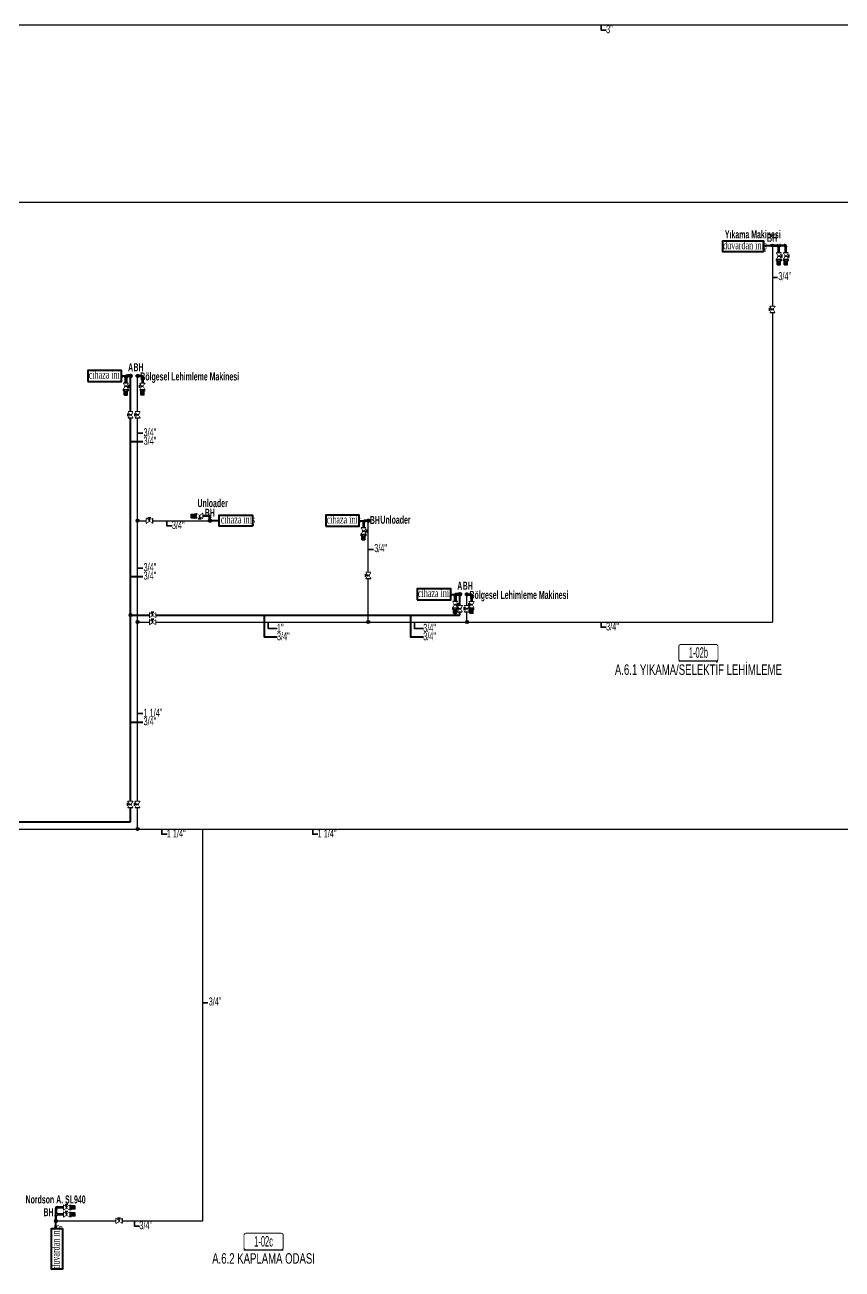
# Model space of a CAD drawing. Header units: centimetres. Extents: x 392964 to 515689, y 49661 to 58661.
# Drawn here: x 456592 to 458328, y 52349 to 54993 of the extents above; entities that cross this region are included whole.
import ezdxf
from ezdxf.enums import TextEntityAlignment as Align

# ---------------------------------------------------------------- set-up
doc = ezdxf.new("R2010")
doc.units = ezdxf.units.CM
doc.linetypes.add('MEDSISTEMBH_LINE', pattern=[1.5, 1.3, 0, -0.2])
for name, color, linetype in [('-M-MAHAL-DEBILER', 7, 'Continuous'), ('-M-MAHAL-ETIKET-NOT', 7, 'Continuous'), ('-M-MAHAL-ETIKET-NOTM', 7, 'Continuous'), ('-M-MAHAL-ETK-', 7, 'Continuous'), ('-M-MAHAL-HAVA-DEGISIM', 7, 'Continuous'), ('-M-MAHAL-NO', 7, 'Continuous'), ('-M-MAHAL-NOM', 7, 'Continuous'), ('RAKOR02', 132, 'Continuous'), ('vana-kuresel02', 2, 'Continuous')]:
    doc.layers.add(name, color=color, linetype=linetype)
for name, color, linetype, lineweight in [('0-KRCN-BAS HAVA', 101, 'BASINÇ HAVA', 35), ('0-KRCN-IST-KÜRESEL VANA', 4, 'Continuous', 25), ('0-KRCN-SHT-KÜRESEL VANA', 4, 'Continuous', 25), ('0-MEK-MED-AZOT', 217, '0-A_LINE', 40), ('_MDS_0', 7, 'Continuous', 30), ('_MDS_BORU_22.00X1.00_BASINÇLI HAVA', 5, 'Continuous', 30), ('_MDS_DOWN-22.00X1.00', 5, 'Continuous', 30), ('_MDS_TEE', 7, 'Continuous', 30), ('MED.GAZ YAZI', 2, '0-A_LINE', 40)]:
    doc.layers.add(name, color=color, linetype=linetype, lineweight=lineweight)
doc.styles.add('-M-ISSO-TEXT-TTF', font='ARIALN.TTF')
doc.styles.add('-M-MHLETK-NOT', font='romans.shx', dxfattribs={"width": 0.7})
doc.styles.add('-M-MHLETK-TEXT', font='ARIALN.TTF', dxfattribs={"width": 0.7})
doc.styles.add('BAYBURT XREF$0$TIMES', font='times.ttf')
doc.styles.add('BORU', font='tahoma.ttf', dxfattribs={"width": 0.5})
doc.styles.add('ON', font='ARIALN.TTF', dxfattribs={"width": 0.8, "height": 6})
doc.styles.add('OYAK', font='arialbd.ttf')
doc.styles.get("Standard").update_dxf_attribs({"font": 'arial.ttf'})
doc.linetypes.add('0-A_LINE', pattern='A,100,-1.5,["A",BORU,S=9,R=0,X=0,Y=-4.5],-9,6', length=116.5)
doc.linetypes.add('BASINÇ HAVA', pattern='A,0.5,-0.2,["BH",Standard,S=0.1,R=0,X=-0.1,Y=-0.05],-0.2', length=0.9)

# ---------------------------------------------------------------- blocks, each defined once
blk = doc.blocks.new('M-MHLETK-YNG')
at = {"layer": '-M-MAHAL-ETK-', "color": 0}
for p, q in [((-2.08, 0), (2.08, 0)), ((-1.16, 0), (-1.16, 0))]:
    blk.add_line(p, q, dxfattribs=at)
blk.add_lwpolyline([(-1.88, 1.74, 0.1, 0.1, 0), (1.88, 1.74, 0.1, 0.1, -0.414214), (2.08, 1.54, 0.1, 0.1, 0), (2.08, 0.2, 0.1, 0.1, -0.414214), (1.88, 0, 0.1, 0.1, 0), (-1.88, 0, 0.1, 0.1, -0.414214), (-2.08, 0.2, 0.1, 0.1, 0), (-2.08, 1.54, 0.1, 0.1, -0.414214)], format="xyseb", close=True, dxfattribs=at)
at = {"layer": '-M-MAHAL-DEBILER', "color": 4, "style": '-M-MHLETK-NOT', "width": 0.5, "flags": 8}
blk.add_attdef('DEBIS', text='', height=0.4, dxfattribs=at).set_placement((-2.17, 2.15), align=Align.MIDDLE_CENTER)
at = {"layer": '-M-MAHAL-DEBILER', "color": 191, "style": '-M-MHLETK-NOT', "width": 0.5, "flags": 8}
blk.add_attdef('DEBIR', text='', height=0.4, dxfattribs=at).set_placement((-1.61, 2.15), align=Align.MIDDLE_CENTER)
at = {"layer": '-M-MAHAL-DEBILER', "color": 31, "style": '-M-MHLETK-NOT', "width": 0.5, "flags": 8}
blk.add_attdef('DEBIF', text='', height=0.4, dxfattribs=at).set_placement((1.59, 2.15), align=Align.MIDDLE_CENTER)
at = {"layer": '-M-MAHAL-DEBILER', "color": 1, "style": '-M-MHLETK-NOT', "width": 0.5, "flags": 8}
blk.add_attdef('DEBIE', text='', height=0.4, dxfattribs=at).set_placement((2.32, 2.15), align=Align.MIDDLE_CENTER)
at = {"layer": '-M-MAHAL-ETIKET-NOT', "color": 3}
for tag, height, style, width, flags, p in [('KIS', 0.04, '-M-MHLETK-NOT', 0.5, 9, (-2.59, 1.62)), ('ALAN', 0.04, '-M-MHLETK-NOT', 0.5, 9, (-2.58, 1.56)), ('RH', 0.04, '-M-MHLETK-NOT', 0.5, 9, (-2.39, 1.62)), ('YUKSEKLIK', 0.04, '-M-MHLETK-NOT', 0.5, 9, (-2.32, 1.56)), ('YAZ', 0.04, '-M-MHLETK-NOT', 0.5, 9, (-2.18, 1.62)), ('MAH-ADI', 1.11, '-M-ISSO-TEXT-TTF', 0.8, 8, (0, -0.93))]:
    blk.add_attdef(tag, text='', height=height, dxfattribs=dict(at, style=style, width=width, flags=flags)).set_placement(p, align=Align.MIDDLE_CENTER)
at = {"layer": '-M-MAHAL-ETIKET-NOT', "color": 3, "style": '-M-MHLETK-NOT', "width": 0.5, "flags": 9}
for tag, p, height in [('HL', (-2.62, 1.49), 0.0286), ('KLKTR', (-2.62, 1.42), 0.04), ('RDY-BOY1', (-2.61, 1.37), 0.0286), ('RDY-BOY2', (-2.61, 1.32), 0.0286), ('HLA', (-2.52, 1.49), 0.0286), ('RDY-TIP1', (-2.5, 1.37), 0.0286), ('RDY-TIP2', (-2.5, 1.32), 0.0286), ('RDY-ADET1', (-2.39, 1.37), 0.0286), ('RDY-ADET2', (-2.39, 1.32), 0.0286), ('RDY-ISI1', (-2.27, 1.37), 0.0286), ('RDY-ISI2', (-2.27, 1.32), 0.0286), ('SHG', (-2.23, 1.49), 0.0286), ('AHU', (-2.23, 1.44), 0.0286), ('LHG', (-2.13, 1.49), 0.0286), ('RDY-BNP1', (-2.1, 1.37), 0.0286), ('RDY-BNP2', (-2.1, 1.32), 0.0286), ('HG', (-2.04, 1.49), 0.0286), ('HGA', (-1.96, 1.49), 0.0286), ('EF', (-1.96, 1.44), 0.0286), ('RDY-BNK1', (-1.96, 1.37), 0.0286), ('RDY-BNK2', (-1.96, 1.32), 0.0286), ('RDY-BOY3', (-2.61, 1.27), 0.0286), ('RDY-BOY4', (-2.61, 1.22), 0.0286), ('KON-BOY1', (-2.61, 1.14), 0.0286), ('KON-BOY2', (-2.61, 1.09), 0.0286), ('KON-BOY3', (-2.61, 1.04), 0.0286), ('FCU-TIP1', (-2.61, 0.96), 0.0286), ('FCU-TIP2', (-2.61, 0.91), 0.0286), ('FCU-TIP3', (-2.61, 0.86), 0.0286), ('VRV-TIP1', (-2.61, 0.76), 0.0286), ('VRV-TIP2', (-2.61, 0.71), 0.0286), ('FCU-ADET1', (-2.52, 0.96), 0.0286), ('FCU-ADET2', (-2.52, 0.91), 0.0286), ('FCU-ADET3', (-2.52, 0.86), 0.0286), ('VRV-ADET1', (-2.52, 0.76), 0.0286), ('VRV-ADET2', (-2.52, 0.71), 0.0286), ('RDY-TIP3', (-2.5, 1.27), 0.0286), ('RDY-TIP4', (-2.5, 1.22), 0.0286), ('KON-TIP1', (-2.5, 1.14), 0.0286), ('KON-TIP2', (-2.5, 1.09), 0.0286), ('KON-TIP3', (-2.5, 1.04), 0.0286), ('FCU-KAP1', (-2.4, 0.96), 0.0286), ('FCU-KAP2', (-2.4, 0.91), 0.0286), ('FCU-KAP3', (-2.4, 0.86), 0.0286), ('VRV-KAP1', (-2.4, 0.76), 0.0286), ('VRV-KAP2', (-2.4, 0.71), 0.0286), ('RDY-ADET3', (-2.39, 1.27), 0.0286), ('RDY-ADET4', (-2.39, 1.22), 0.0286), ('KON-ADET1', (-2.39, 1.14), 0.0286), ('KON-ADET2', (-2.39, 1.09), 0.0286), ('KON-ADET3', (-2.39, 1.04), 0.0286), ('FCU-DUY1', (-2.27, 0.96), 0.0286), ('FCU-DUY2', (-2.27, 0.91), 0.0286), ('FCU-DUY3', (-2.27, 0.86), 0.0286), ('VRV-DUY1', (-2.27, 0.76), 0.0286), ('VRV-DUY2', (-2.27, 0.71), 0.0286), ('RDY-ISI3', (-2.27, 1.27), 0.0286), ('RDY-ISI4', (-2.27, 1.22), 0.0286), ('KON-ISI1', (-2.27, 1.14), 0.0286), ('KON-ISI2', (-2.27, 1.09), 0.0286), ('KON-ISI3', (-2.27, 1.04), 0.0286), ('FCU-SOG1', (-2.15, 0.96), 0.0286), ('FCU-SOG2', (-2.15, 0.91), 0.0286), ('FCU-SOG3', (-2.15, 0.86), 0.0286), ('VRV-SOG1', (-2.15, 0.76), 0.0286), ('VRV-SOG2', (-2.15, 0.71), 0.0286), ('RDY-BNP3', (-2.1, 1.27), 0.0286), ('RDY-BNP4', (-2.1, 1.22), 0.0286), ('KON-BNP1', (-2.1, 1.14), 0.0286), ('KON-BNP2', (-2.1, 1.09), 0.0286), ('KON-BNP3', (-2.1, 1.04), 0.0286), ('FCU-ISI1', (-2.04, 0.96), 0.0286), ('FCU-ISI2', (-2.04, 0.91), 0.0286), ('FCU-ISI3', (-2.04, 0.86), 0.0286), ('VRV-ISI1', (-2.04, 0.76), 0.0286), ('VRV-ISI2', (-2.04, 0.71), 0.0286), ('RDY-BNK3', (-1.96, 1.27), 0.0286), ('RDY-BNK4', (-1.96, 1.22), 0.0286), ('KON-BNK1', (-1.96, 1.14), 0.0286), ('KON-BNK2', (-1.96, 1.09), 0.0286), ('KON-BNK3', (-1.96, 1.04), 0.0286), ('FCU-DEBI1', (-1.95, 0.96), 0.0286), ('FCU-DEBI2', (-1.95, 0.91), 0.0286), ('FCU-DEBI3', (-1.95, 0.86), 0.0286), ('VRV-DEBI1', (-1.95, 0.76), 0.0286), ('VRV-DEBI2', (-1.95, 0.71), 0.0286), ('FCU-BNP1', (-1.83, 0.96), 0.0286), ('FCU-BNP2', (-1.83, 0.91), 0.0286), ('FCU-BNP3', (-1.83, 0.86), 0.0286), ('VRV-BNP1', (-1.83, 0.76), 0.0286), ('VRV-BNP2', (-1.83, 0.71), 0.0286), ('FCU-BNK1', (-1.61, 0.96), 0.0286), ('FCU-BNK2', (-1.61, 0.91), 0.0286), ('FCU-BNK3', (-1.61, 0.86), 0.0286), ('VRV-BNK1', (-1.61, 0.76), 0.0286), ('VRV-BNK2', (-1.61, 0.71), 0.0286)]:
    blk.add_attdef(tag, p, '', height=height, dxfattribs=at)
at = {"layer": '-M-MAHAL-ETIKET-NOTM', "color": 3, "style": '-M-ISSO-TEXT-TTF', "width": 0.8, "flags": 8}
blk.add_attdef('MAH-ADI2', text='', height=1.11, dxfattribs=at).set_placement((0, -2.55), align=Align.MIDDLE_CENTER)
at = {"layer": '-M-MAHAL-HAVA-DEGISIM', "style": '-M-MHLETK-NOT', "width": 0.5, "flags": 8}
for tag, p in [('HAVADEG', (0, 3.61)), ('HAVA', (0, 2.4))]:
    blk.add_attdef(tag, text='', height=0.6, dxfattribs=at).set_placement(p, align=Align.MIDDLE_CENTER)
at = {"layer": '-M-MAHAL-NO', "color": 7, "style": '-M-MHLETK-TEXT', "width": 0.6, "flags": 8}
blk.add_attdef('MAH-NO', text='', height=1.11, dxfattribs=at).set_placement((0, 0.89), align=Align.MIDDLE_CENTER)
at = {"layer": '-M-MAHAL-NOM', "color": 7, "style": '-M-MHLETK-TEXT', "width": 0.6, "flags": 8}
blk.add_attdef('MAH-NOM', text='', height=1.11, dxfattribs=at).set_placement((0, 0.89), align=Align.MIDDLE_CENTER)
blk = doc.blocks.new('TEE')
at = {"layer": '_MDS_TEE'}
h = blk.add_hatch(color=256, dxfattribs=at)
h.dxf.hatch_style = 1
edge = h.paths.add_edge_path()
edge.add_arc((0, 0), 50, 0, 360)
blk.add_circle((0, 0), 50, dxfattribs=at)
blk = doc.blocks.new('0-MEK-SHT-KÜRESELVANA')
at = {"layer": '0-KRCN-IST-KÜRESEL VANA'}
blk.add_hatch(color=256, dxfattribs=at).paths.add_polyline_path([(1.4, 0, 1), (-1.4, 0, 1)])
for p, q in [((-1.1, 0.9), (-4.2, 3)), ((-4.2, -3.1), (-4.2, 3)), ((-4.2, 3), (-4.2, -3.1)), ((-2.4, 4.6), (2.3, 4.6)), ((0, 4.6), (-2.4, 4.6)), ((0, 0), (0, 4.6)), ((2.3, 4.6), (0, 4.6)), ((1.1, 0.8), (4.3, 3)), ((4.3, -3.1), (4.3, 3)), ((4.3, 3), (4.3, -3.1)), ((-4.2, -3.1), (-1.1, -0.9)), ((4.3, -3.1), (1.1, -0.8))]:
    blk.add_line(p, q, dxfattribs=at)
for points in [[(-4.5, 3.7), (-5, 3.7), (-5, -3.8), (-4.5, -3.8)], [(4.6, 3.7), (5, 3.7), (5, -3.8), (4.6, -3.8)]]:
    blk.add_lwpolyline(points, close=True, dxfattribs=at)
blk.add_circle((0, 0), 1.42, dxfattribs=at)
blk.add_wipeout([(4.3, 3), (4.3, -3.1), (1.1, -0.9), (1.2, -0.8), (1.2, -0.7), (1.2, -0.7), (1.3, -0.6), (1.3, -0.5), (1.4, -0.4), (1.4, -0.3), (1.4, -0.2), (1.4, -0.1), (1.4, 0), (1.4, 0.1), (1.4, 0.2), (1.4, 0.2), (1.4, 0.3), (1.4, 0.4), (1.3, 0.5), (1.3, 0.6), (1.2, 0.7), (1.2, 0.7), (1.2, 0.8), (1.1, 0.8), (1.1, 0.9)]).dxf.layer = '0-KRCN-IST-KÜRESEL VANA'
blk.add_wipeout([(-4.2, 3), (-4.2, -3.1), (-1.1, -0.9), (-1.2, -0.8), (-1.2, -0.7), (-1.2, -0.7), (-1.3, -0.6), (-1.3, -0.5), (-1.4, -0.4), (-1.4, -0.3), (-1.4, -0.2), (-1.4, -0.1), (-1.4, 0), (-1.4, 0.1), (-1.4, 0.2), (-1.4, 0.2), (-1.4, 0.3), (-1.4, 0.4), (-1.3, 0.5), (-1.3, 0.6), (-1.2, 0.7), (-1.2, 0.7), (-1.2, 0.8), (-1.1, 0.8), (-1.1, 0.9)]).dxf.layer = '0-KRCN-IST-KÜRESEL VANA'
blk = doc.blocks.new('A$C6A0AA91C')
at = {"layer": 'RAKOR02', "ltscale": 0.2}
for p, q in [((0, -15), (0, 14)), ((1, 19), (12, 19)), ((1, 10), (12, 10)), ((13, -15), (13, 14)), ((13, -14), (13, 14)), ((16, 14), (13, 11)), ((13, -11), (13, 11)), ((26, 14), (16, 14)), ((16, -14), (16, 14)), ((26, -14), (26, 14)), ((29, 12), (26, 12)), ((37, 14), (29, 14)), ((29, -14), (29, 14)), ((37, -14), (37, 14)), ((40, 12), (37, 12)), ((43, 14), (40, 14)), ((40, -14), (40, 14)), ((43, -14), (43, 14)), ((43, 14), (46, 11)), ((46, -11), (46, 11)), ((12, -10), (1, -10)), ((12, -19), (1, -19)), ((16, -14), (13, -11)), ((26, -14), (16, -14)), ((29, -12), (26, -12)), ((37, -14), (29, -14)), ((40, -12), (37, -12)), ((43, -14), (40, -14)), ((43, -14), (46, -11))]:
    blk.add_line(p, q, dxfattribs=at)
for centre, radius, start, end in [((9, 15), 9.04, 150.1372, 209.8628), ((43, 0), 42.7, 166.3823, 193.6177), ((4, 15), 9.04, 330.1372, 29.8628), ((-29, 0), 42.7, 346.3823, 13.6177), ((9, -15), 9.04, 150.1372, 209.8628), ((4, -15), 9.04, 330.1372, 29.8628)]:
    blk.add_arc(centre, radius, start, end, dxfattribs=at)

msp = doc.modelspace()

# ---------------------------------------------------------------- hatches: boundary and pattern name
at = {"layer": '0-MEK-MED-AZOT'}
for points in [[(456816.4, 54244.3, 1), (456816.4, 54250.8, 1)], [(457516.1, 53780, 1), (457516.1, 53786.5, 1)]]:
    msp.add_hatch(color=256, dxfattribs=at).paths.add_polyline_path(points)
at = {"layer": '_MDS_BORU_22.00X1.00_BASINÇLI HAVA', "linetype": 'MEDSISTEMBH_LINE', "ltscale": 80}
for points in [[(456831.4, 54244.3, 1), (456831.4, 54250.8, 1)], [(456981.9, 53939.8, 1), (456988.4, 53939.8, 1)], [(457324.9, 53939.8, -1), (457318.4, 53939.8, -1)], [(457531.1, 53780, 1), (457531.1, 53786.5, 1)]]:
    msp.add_hatch(color=256, dxfattribs=at).paths.add_polyline_path(points)
at = {"layer": '_MDS_DOWN-22.00X1.00'}
for points in [[(458180.4, 54521.3, 1), (458180.4, 54527.8, 1)], [(456661.1, 52451.9, 1), (456654.6, 52451.9, 1)]]:
    msp.add_hatch(color=256, dxfattribs=at).paths.add_polyline_path(points)

# ---------------------------------------------------------------- linework, layer by layer
at = {"layer": '0-KRCN-BAS HAVA', "color": 4, "ltscale": 150}
for points in [[(457827.4, 54982.4), (457816.4, 54982.4), (457816.4, 54993.4)], [(458180.4, 54456.4), (458191.4, 54456.4)], [(456831.4, 54126), (456842.4, 54126)], [(456904.5, 53928.8), (456893.6, 53928.8), (456893.6, 53939.8)], [(457321.6, 53878.4), (457332.6, 53878.4)], [(456831.4, 53839.3), (456842.4, 53839.3)], [(457127.9, 53710.5), (457108.9, 53710.5), (457108.9, 53724.4)], [(457438.7, 53710.5), (457419.7, 53710.5), (457419.7, 53724.4)], [(457827.4, 53713.5), (457816.4, 53713.5), (457816.4, 53724.4)], [(456831.4, 53529.9), (456842.4, 53529.9)], [(456893.8, 53273.7), (456882.8, 53273.7), (456882.8, 53284.6)], [(457214.4, 53273.7), (457203.4, 53273.7), (457203.4, 53284.6)], [(456969.8, 52915.1), (456980.8, 52915.1)], [(456835.5, 52440.9), (456824.6, 52440.9), (456824.6, 52451.9)]]:
    msp.add_lwpolyline(points, dxfattribs=at)
at = {"layer": '0-MEK-MED-AZOT'}
for p, q in [((456809.2, 54249.4), (456810.3, 54249.4)), ((456809.2, 54245.7), (456809.2, 54249.4)), ((456809.2, 54245.7), (456810.3, 54245.7)), ((456810.3, 54245.7), (456810.3, 54249.4)), ((456813.7, 54248.9), (456810.3, 54248.9)), ((456813.7, 54246.2), (456810.3, 54246.2)), ((456816.4, 53299.6), (456816.4, 54247.5)), ((457508.9, 53785.1), (457510, 53785.1)), ((457508.9, 53781.4), (457508.9, 53785.1)), ((457508.9, 53781.4), (457510, 53781.4)), ((457510, 53781.4), (457510, 53785.1)), ((457513.4, 53784.6), (457510, 53784.6)), ((457513.4, 53781.9), (457510, 53781.9)), ((457516.1, 53739.4), (457516.1, 53783.3)), ((456816.4, 53739.4), (457516.1, 53739.4)), ((455446.6, 53299.6), (456816.4, 53299.6))]:
    msp.add_line(p, q, dxfattribs=at)
at = {"layer": '0-MEK-MED-AZOT', "color": 6, "ltscale": 150}
for points in [[(456816.4, 54108), (456842.4, 54108)], [(456816.4, 53821.3), (456842.4, 53821.3)], [(457127.9, 53692.5), (457100.9, 53692.5), (457100.9, 53739.4)], [(457438.7, 53692.5), (457411.7, 53692.5), (457411.7, 53739.4)], [(456816.4, 53511.9), (456842.4, 53511.9)]]:
    msp.add_lwpolyline(points, dxfattribs=at)
at = {"layer": '0-MEK-MED-AZOT'}
for centre in [(456816.4, 54247.5), (457516.1, 53783.3)]:
    msp.add_circle(centre, 3.25, dxfattribs=at)
at = {"layer": '_MDS_BORU_22.00X1.00_BASINÇLI HAVA', "linetype": 'MEDSISTEMBH_LINE', "ltscale": 80}
for p, q in [((452082.9, 54993.4), (459271.1, 54993.4)), ((458180.4, 54524.5), (458180.4, 53724.4)), ((458182.9, 54525.9), (458190.6, 54525.9)), ((458182.9, 54523.2), (458190.6, 54523.2)), ((458190.6, 54526.4), (458191.7, 54526.4)), ((458190.6, 54522.7), (458190.6, 54526.4)), ((458190.6, 54522.7), (458191.7, 54522.7)), ((458191.7, 54522.7), (458191.7, 54526.4)), ((458191.7, 54525.9), (458196.4, 54525.9)), ((458192.2, 54521), (458192.2, 54522.2)), ((458195.9, 54522.2), (458192.2, 54522.2)), ((458195.9, 54521), (458192.2, 54521)), ((458195.9, 54521), (458195.9, 54522.2)), ((458197.5, 54526.4), (458196.4, 54526.4)), ((458196.4, 54522.7), (458196.4, 54526.4)), ((458197.5, 54522.7), (458196.4, 54522.7)), ((458197.5, 54522.7), (458197.5, 54526.4)), ((458197.5, 54525.9), (458205.6, 54525.9)), ((458205.6, 54523.2), (458197.5, 54523.2)), ((458206.7, 54526.4), (458205.6, 54526.4)), ((458205.6, 54522.7), (458205.6, 54526.4)), ((458206.7, 54522.7), (458205.6, 54522.7)), ((458206.7, 54522.7), (458206.7, 54526.4)), ((458206.7, 54525.9), (458207.4, 54525.9)), ((458207.2, 54521), (458207.2, 54522.2)), ((458210.9, 54522.2), (458207.2, 54522.2)), ((458210.9, 54521), (458207.2, 54521)), ((458210.4, 54522.9), (458210.4, 54522.2)), ((458210.9, 54521), (458210.9, 54522.2)), ((456831.4, 53284.6), (456831.4, 54247.5)), ((456834.1, 54248.9), (456837.4, 54248.9)), ((456834.1, 54246.2), (456837.4, 54246.2)), ((456838.6, 54249.4), (456837.4, 54249.4)), ((456837.4, 54245.7), (456837.4, 54249.4)), ((456838.6, 54245.7), (456837.4, 54245.7)), ((456838.6, 54245.7), (456838.6, 54249.4)), ((456831.4, 53939.8), (456985.1, 53939.8)), ((456983.2, 53946.9), (456983.2, 53945.8)), ((456983.2, 53946.9), (456986.9, 53946.9)), ((456983.2, 53945.8), (456986.9, 53945.8)), ((456983.7, 53942.4), (456983.7, 53945.8)), ((456986.4, 53942.4), (456986.4, 53945.8)), ((456986.9, 53946.9), (456986.9, 53945.8)), ((457314.4, 53941.6), (457315.6, 53941.6)), ((457314.4, 53937.9), (457314.4, 53941.6)), ((457314.4, 53937.9), (457315.6, 53937.9)), ((457315.6, 53937.9), (457315.6, 53941.6)), ((457318.9, 53941.1), (457315.6, 53941.1)), ((457318.9, 53938.4), (457315.6, 53938.4)), ((457321.6, 53724.4), (457321.6, 53939.8)), ((457531.1, 53724.4), (457531.1, 53783.3)), ((457533.7, 53784.6), (457537.1, 53784.6)), ((457533.7, 53781.9), (457537.1, 53781.9)), ((457538.2, 53785.1), (457537.1, 53785.1)), ((457537.1, 53781.4), (457537.1, 53785.1)), ((457538.2, 53781.4), (457537.1, 53781.4)), ((457538.2, 53781.4), (457538.2, 53785.1)), ((456831.4, 53724.4), (458180.4, 53724.4)), ((455461.6, 53284.6), (460403.7, 53284.6)), ((456969.8, 52451.9), (456969.8, 53284.6)), ((456659.5, 52481.9), (456660.2, 52481.9)), ((456661.3, 52482.4), (456660.2, 52482.4)), ((456660.2, 52482.4), (456660.2, 52478.7)), ((456661.3, 52482.4), (456661.3, 52478.7)), ((456656, 52478.2), (456656, 52477.1)), ((456659.7, 52478.2), (456656, 52478.2)), ((456659.7, 52477.1), (456656, 52477.1)), ((456656, 52469), (456656, 52467.9)), ((456659.7, 52469), (456656, 52469)), ((456659.7, 52467.9), (456656, 52467.9)), ((456656, 52462.1), (456656, 52463.2)), ((456659.7, 52463.2), (456656, 52463.2)), ((456659.7, 52462.1), (456656, 52462.1)), ((456656.5, 52478.2), (456656.5, 52478.9)), ((456656.5, 52469), (456656.5, 52477.1)), ((456656.5, 52463.2), (456656.5, 52467.9)), ((456656.5, 52454.3), (456656.5, 52462.1)), ((456659.2, 52477.1), (456659.2, 52469)), ((456659.2, 52454.3), (456659.2, 52462.1)), ((456659.7, 52478.2), (456659.7, 52477.1)), ((456659.7, 52469), (456659.7, 52467.9)), ((456659.7, 52462.1), (456659.7, 52463.2)), ((456661.3, 52478.7), (456660.2, 52478.7)), ((456661.3, 52467.4), (456660.2, 52467.4)), ((456660.2, 52467.4), (456660.2, 52463.7)), ((456661.3, 52463.7), (456660.2, 52463.7)), ((456661.3, 52467.4), (456661.3, 52463.7)), ((456657.8, 52451.9), (456969.8, 52451.9))]:
    msp.add_line(p, q, dxfattribs=at)
at = {"layer": '_MDS_BORU_22.00X1.00_BASINÇLI HAVA', "color": 3, "linetype": 'MEDSISTEMBH_LINE', "ltscale": 80}
msp.add_line((454824.6, 54616.9), (461133.7, 54616.9), dxfattribs=at)
at = {"layer": '_MDS_BORU_22.00X1.00_BASINÇLI HAVA', "linetype": 'MEDSISTEMBH_LINE', "ltscale": 80}
for centre in [(456831.4, 54247.5), (456985.1, 53939.8), (457321.6, 53939.8), (457531.1, 53783.3)]:
    msp.add_circle(centre, 3.25, dxfattribs=at)
for centre, radius, start, end in [((458191.7, 54522.2), 1, 0, 90), ((458196.4, 54522.2), 1, 90, 180), ((458206.7, 54522.2), 1, 0, 90), ((458207.4, 54522.9), 3, 0, 90), ((456659.5, 52478.9), 3, 90, 180), ((456660.2, 52478.2), 1, 90, 180), ((456660.2, 52467.9), 1, 180, 270), ((456660.2, 52463.2), 1, 90, 180)]:
    msp.add_arc(centre, radius, start, end, dxfattribs=at)
at = {"layer": '_MDS_DOWN-22.00X1.00'}
for centre in [(458180.4, 54524.5), (456657.8, 52451.9)]:
    msp.add_circle(centre, 3.25, dxfattribs=at)
at = {"layer": 'MED.GAZ YAZI', "color": 2, "ltscale": 50}
for p, q in [((458161.3, 54524.5), (458177.2, 54524.5)), ((456797.3, 54247.5), (456813.1, 54247.5)), ((457004.3, 53939.8), (456988.4, 53939.8)), ((457302.5, 53939.8), (457318.4, 53939.8)), ((457496.9, 53783.3), (457512.8, 53783.3)), ((456657.8, 52436), (456657.8, 52451.9))]:
    msp.add_line(p, q, dxfattribs=at)
for points in [[(458161.3, 54510.8), (458074.8, 54510.8), (458074.8, 54534.2), (458161.3, 54534.2)], [(456725.8, 54235.9), (456797.3, 54235.9), (456797.3, 54259.2), (456725.8, 54259.2)], [(457075.8, 53928.1), (457004.3, 53928.1), (457004.3, 53951.5), (457075.8, 53951.5)], [(457231, 53928.1), (457302.5, 53928.1), (457302.5, 53951.5), (457231, 53951.5)], [(457425.4, 53771.6), (457496.9, 53771.6), (457496.9, 53795), (457425.4, 53795)], [(456671.5, 52436), (456671.5, 52349.5), (456648.1, 52349.5), (456648.1, 52436)]]:
    msp.add_lwpolyline(points, close=True, dxfattribs=at)

# ---------------------------------------------------------------- block references
at = {"layer": '-M-MAHAL-ETK-', "xscale": 20, "yscale": 20, "zscale": 20}
for p, values in [((458023.1, 53641.9), {'MAH-NO': '1-02b', 'MAH-ADI': 'A.6.1 YIKAMA/SELEKTİF LEHİMLEME'}), ((457099, 52390.8), {'MAH-NO': '1-02c', 'MAH-ADI': 'A.6.2 KAPLAMA ODASI'})]:
    msp.add_blockref('M-MHLETK-YNG', p, dxfattribs=at).add_auto_attribs(values)
at = {"layer": '_MDS_TEE', "xscale": 0.065, "yscale": 0.065, "zscale": 0.065, "rotation": 90}
for p in [(456831.4, 53939.8), (456816.4, 53739.4), (456831.4, 53724.4), (457321.6, 53724.4), (457531.5, 53724.4), (456831.4, 53284.6)]:
    msp.add_blockref('TEE', p, dxfattribs=at)
at = {"layer": 'vana-kuresel02', "ltscale": 0.5, "yscale": 0.2603184883086871, "zscale": 0.2603184883086871}
for p, xscale, rotation in [((458194, 54495.3), 0.2603184883086871, 270), ((456806.3, 54218.8), 0.2603184883086871, 270), ((456841.5, 54218.8), -0.2603184883086871, 89.99999999999997), ((456956.4, 53949.8), 0.2603184883086871, 180), ((457311.5, 53911), 0.2603184883086871, 270)]:
    msp.add_blockref('A$C6A0AA91C', p, dxfattribs=dict(at, xscale=xscale, rotation=rotation))
at = {"layer": 'vana-kuresel02', "ltscale": 0.5, "xscale": 0.2603184883086871, "yscale": 0.2603184883086871, "zscale": 0.2603184883086871}
msp.add_blockref('A$C6A0AA91C', (456687, 52465.5), dxfattribs=at)

# ---------------------------------------------------------------- texts
at = {"layer": '0-KRCN-BAS HAVA', "color": 4, "ltscale": 150, "style": 'ON', "width": 0.8}
for s, p in [('3"', (457826.9, 54975.7)), ('3/4"', (458192.9, 54451.1)), ('3/4"', (456843.9, 54119.3)), ('3/4"', (456904.1, 53922.1)), ('3/4"', (457334.1, 53873.1)), ('3/4"', (456843.9, 53832.6)), ('3/4"', (457826.9, 53706.7)), ('1"', (457127.4, 53703.7)), ('3/4"', (457438.2, 53703.7)), ('1 1/4"', (456843.9, 53523.2)), ('1 1/4"', (456893.3, 53266.9)), ('1 1/4"', (457213.9, 53266.9)), ('3/4"', (456982.3, 52909.8)), ('3/4"', (456835, 52434.2))]:
    msp.add_text(s, height=17, dxfattribs=at).set_placement(p)
at = {"layer": '0-MEK-MED-AZOT', "color": 6, "ltscale": 150, "style": 'ON', "width": 0.8}
for p in [(456843.9, 54101.3), (456843.9, 53814.6), (457127.4, 53685.7), (457438.2, 53685.7), (456843.9, 53505.2)]:
    msp.add_text('3/4"', height=17, dxfattribs=at).set_placement(p)
at = {"layer": '_MDS_0', "color": 61, "style": 'OYAK', "width": 0.5}
for s, p in [('Yıkama Makinesi', (458079.3, 54534.6)), ('Bölgesel Lehimleme Makinesi', (456837, 54232.7)), ('Unloader ', (456958.7, 53963.5)), ('Unloader ', (457347.2, 53928.2)), ('Bölgesel Lehimleme Makinesi', (457536.6, 53768.5)), ('Nordson A. SL940', (456593.2, 52483.9))]:
    msp.add_text(s, height=17, dxfattribs=at).set_placement(p, align=Align.BOTTOM_LEFT)
at = {"layer": '_MDS_0', "style": 'OYAK', "width": 0.5}
for s, p in [('BH', (458179.6, 54527.3)), ('A', (456816.4, 54252.3)), ('BH', (456833.2, 54252.3)), ('BH', (456984.8, 53943)), ('BH', (457335.5, 53927.7)), ('A', (457516, 53788)), ('BH', (457532.9, 53788)), ('BH', (456641.9, 52456.9))]:
    msp.add_text(s, height=17, dxfattribs=at).set_placement(p, align=Align.BOTTOM_CENTER)
at = {"layer": 'MED.GAZ YAZI', "color": 2, "ltscale": 50, "style": 'BAYBURT XREF$0$TIMES', "width": 0.6}
for s, p in [('duvardan iniş', (458075.6, 54516.7)), ('cihaza iniş', (456727.5, 54241.8)), ('cihaza iniş', (457008.2, 53934)), ('cihaza iniş', (457232.8, 53934)), ('cihaza iniş', (457427.2, 53777.5))]:
    msp.add_text(s, height=17, dxfattribs=at).set_placement(p)
msp.add_text('duvardan iniş', height=17, rotation=90, dxfattribs=at).set_placement((456665.6, 52350.3))

# ---------------------------------------------------------------- next in the draw order: block references
at = {"layer": '0-KRCN-SHT-KÜRESEL VANA', "yscale": 1.333333333333333, "zscale": 1.333333333333333}
for p, xscale, rotation in [((458194.1, 54502), 1.333333333333333, 270), ((458180.4, 54389), 1.333333333333333, 90), ((456806.4, 54225.5), 1.333333333333333, 270), ((456841.4, 54225.5), -1.333333333333333, 89.99999999999997), ((456816.4, 54164.8), 1.333333333333333, 90), ((456963.1, 53949.8), 1.333333333333333, 180), ((457311.6, 53917.8), 1.333333333333333, 270), ((457321.6, 53823.4), 1.333333333333333, 90), ((457516.1, 53752.8), 1.333333333333333, 90), ((456815.8, 53337), 1.333333333333333, 90)]:
    msp.add_blockref('0-MEK-SHT-KÜRESELVANA', p, dxfattribs=dict(at, xscale=xscale, rotation=rotation))
at = {"layer": '0-KRCN-SHT-KÜRESEL VANA', "xscale": 1.333333333333333, "yscale": 1.333333333333333, "zscale": 1.333333333333333}
for p in [(456856.3, 53939.8), (456863, 53739.4), (456680.3, 52465.5), (456792, 52451.9)]:
    msp.add_blockref('0-MEK-SHT-KÜRESELVANA', p, dxfattribs=at)

# ---------------------------------------------------------------- next in the draw order: linework, layer by layer
at = {"layer": '0-MEK-MED-AZOT'}
for p, q in [((456804.5, 54244.7), (456804.5, 54243.5)), ((456804.5, 54244.7), (456808.2, 54244.7)), ((456804.5, 54243.5), (456808.2, 54243.5)), ((456805, 54243.5), (456805, 54232.2)), ((456807.7, 54243.5), (456807.7, 54232.2)), ((456808.2, 54244.7), (456808.2, 54243.5))]:
    msp.add_line(p, q, dxfattribs=at)
for radius in [4.2, 1.5]:
    msp.add_arc((456809.2, 54244.7), radius, 90, 180, dxfattribs=at)
at = {"layer": '_MDS_BORU_22.00X1.00_BASINÇLI HAVA', "linetype": 'MEDSISTEMBH_LINE', "ltscale": 80}
for p, q in [((458192.7, 54508.7), (458192.7, 54521)), ((458195.4, 54508.7), (458195.4, 54521)), ((456839.6, 54244.7), (456839.6, 54243.5)), ((456843.3, 54244.7), (456839.6, 54244.7)), ((456843.3, 54243.5), (456839.6, 54243.5)), ((456840.1, 54243.5), (456840.1, 54232.2)), ((456842.8, 54243.5), (456842.8, 54232.2)), ((456843.3, 54244.7), (456843.3, 54243.5)), ((456981.1, 53951.1), (456969.8, 53951.1)), ((456981.1, 53948.4), (456969.8, 53948.4)), ((456982.2, 53951.6), (456981.1, 53951.6)), ((456981.1, 53951.6), (456981.1, 53947.9)), ((456982.2, 53947.9), (456981.1, 53947.9)), ((456982.2, 53951.6), (456982.2, 53947.9)), ((457309.7, 53936.9), (457309.7, 53935.8)), ((457309.7, 53936.9), (457313.4, 53936.9)), ((457309.7, 53935.8), (457313.4, 53935.8)), ((457310.2, 53935.8), (457310.2, 53924.4)), ((457312.9, 53935.8), (457312.9, 53924.4)), ((457313.4, 53936.9), (457313.4, 53935.8)), ((456673.6, 52466.9), (456661.3, 52466.9)), ((456673.6, 52464.2), (456661.3, 52464.2))]:
    msp.add_line(p, q, dxfattribs=at)
for centre, radius, start, end in [((456838.6, 54244.7), 4.2, 0, 90), ((456838.6, 54244.7), 1.5, 0, 90), ((456982.2, 53946.9), 4.2, 0, 90), ((456982.2, 53946.9), 1.5, 0, 90), ((457314.4, 53936.9), 4.2, 90, 180), ((457314.4, 53936.9), 1.5, 90, 180)]:
    msp.add_arc(centre, radius, start, end, dxfattribs=at)

# ---------------------------------------------------------------- next in the draw order: block references
at = {"layer": '0-KRCN-SHT-KÜRESEL VANA', "xscale": 1.333333333333333, "yscale": 1.333333333333333, "zscale": 1.333333333333333, "rotation": 90}
for p in [(456831.4, 54164.8), (457531.1, 53752.8), (456830.8, 53337)]:
    msp.add_blockref('0-MEK-SHT-KÜRESELVANA', p, dxfattribs=at)
at = {"layer": '0-KRCN-SHT-KÜRESEL VANA', "xscale": 1.333333333333333, "yscale": 1.333333333333333, "zscale": 1.333333333333333}
msp.add_blockref('0-MEK-SHT-KÜRESELVANA', (456863, 53724.4), dxfattribs=at)
at = {"layer": 'vana-kuresel02', "ltscale": 0.5, "xscale": 0.2603184883086871, "yscale": 0.2603184883086871, "zscale": 0.2603184883086871, "rotation": 270}
for p in [(458209, 54495.3), (457506, 53754.5)]:
    msp.add_blockref('A$C6A0AA91C', p, dxfattribs=at)
at = {"layer": 'vana-kuresel02', "ltscale": 0.5, "xscale": 0.2603184883086871, "yscale": 0.2603184883086871, "zscale": 0.2603184883086871}
msp.add_blockref('A$C6A0AA91C', (456687, 52480.5), dxfattribs=at)

# ---------------------------------------------------------------- next in the draw order: block references
at = {"layer": '0-KRCN-SHT-KÜRESEL VANA', "xscale": 1.333333333333333, "yscale": 1.333333333333333, "zscale": 1.333333333333333, "rotation": 270}
for p in [(458209.1, 54502), (457506, 53761.3)]:
    msp.add_blockref('0-MEK-SHT-KÜRESELVANA', p, dxfattribs=at)
at = {"layer": '0-KRCN-SHT-KÜRESEL VANA', "xscale": 1.333333333333333, "yscale": 1.333333333333333, "zscale": 1.333333333333333}
msp.add_blockref('0-MEK-SHT-KÜRESELVANA', (456680.3, 52480.5), dxfattribs=at)
at = {"layer": 'vana-kuresel02', "ltscale": 0.5, "xscale": -0.2603184883086871, "yscale": 0.2603184883086871, "zscale": 0.2603184883086871, "rotation": 89.99999999999999}
msp.add_blockref('A$C6A0AA91C', (457541.1, 53754.5), dxfattribs=at)

# ---------------------------------------------------------------- next in the draw order: linework, layer by layer
at = {"layer": '0-MEK-MED-AZOT'}
for p, q in [((457504.2, 53780.4), (457504.2, 53779.3)), ((457504.2, 53780.4), (457507.9, 53780.4)), ((457504.2, 53779.3), (457507.9, 53779.3)), ((457504.7, 53779.3), (457504.7, 53767.9)), ((457507.4, 53779.3), (457507.4, 53767.9)), ((457507.9, 53780.4), (457507.9, 53779.3))]:
    msp.add_line(p, q, dxfattribs=at)
for radius in [4.2, 1.5]:
    msp.add_arc((457508.9, 53780.4), radius, 90, 180, dxfattribs=at)
at = {"layer": '_MDS_BORU_22.00X1.00_BASINÇLI HAVA', "linetype": 'MEDSISTEMBH_LINE', "ltscale": 80}
for p, q in [((458207.7, 54508.7), (458207.7, 54521)), ((458210.4, 54508.7), (458210.4, 54521)), ((456673.6, 52481.9), (456661.3, 52481.9)), ((456673.6, 52479.2), (456661.3, 52479.2))]:
    msp.add_line(p, q, dxfattribs=at)

# ---------------------------------------------------------------- next in the draw order: block references
at = {"layer": '0-KRCN-SHT-KÜRESEL VANA', "xscale": -1.333333333333333, "yscale": 1.333333333333333, "zscale": 1.333333333333333, "rotation": 89.99999999999999}
msp.add_blockref('0-MEK-SHT-KÜRESELVANA', (457541.1, 53761.3), dxfattribs=at)

# ---------------------------------------------------------------- next in the draw order: linework, layer by layer
at = {"layer": '_MDS_BORU_22.00X1.00_BASINÇLI HAVA', "linetype": 'MEDSISTEMBH_LINE', "ltscale": 80}
for p, q in [((457539.2, 53780.4), (457539.2, 53779.3)), ((457542.9, 53780.4), (457539.2, 53780.4)), ((457542.9, 53779.3), (457539.2, 53779.3)), ((457539.7, 53779.3), (457539.7, 53767.9)), ((457542.4, 53779.3), (457542.4, 53767.9)), ((457542.9, 53780.4), (457542.9, 53779.3))]:
    msp.add_line(p, q, dxfattribs=at)
for radius in [4.2, 1.5]:
    msp.add_arc((457538.2, 53780.4), radius, 0, 90, dxfattribs=at)

doc.saveas('drawing.dxf')
